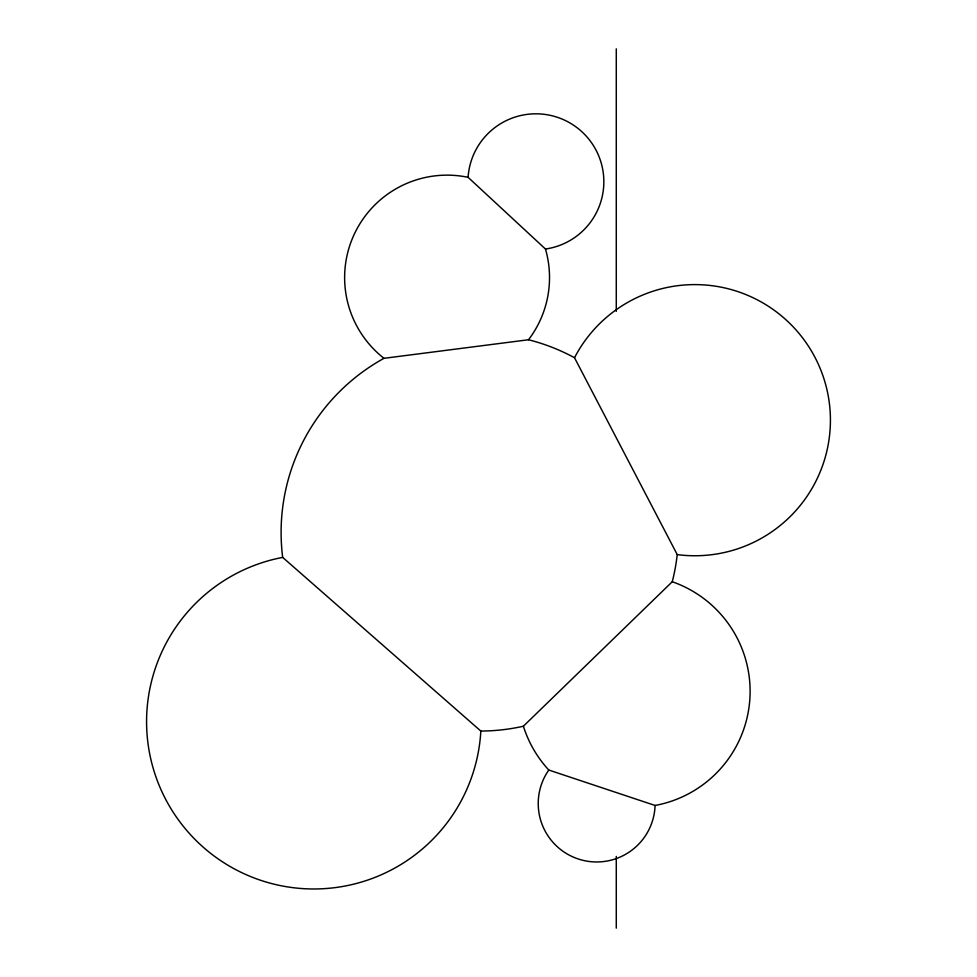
<?xml version="1.0" encoding="UTF-8"?>
<svg xmlns="http://www.w3.org/2000/svg" width="977" height="977" viewBox="0 0 977 977"><rect width="100%" height="100%" fill="white"/><g stroke="black" fill="none" stroke-linecap="round" stroke-linejoin="round"><path stroke-width="1.47" d="M523.403 726.204L672.261 581.742A198.685 198.685 0 0 0 677.232 554.606L574.513 357.729A198.685 198.685 0 0 0 528.508 339.752L383.985 358.315A198.685 198.685 0 0 0 282.683 557.391A167.262 167.262 0 0 0 147.515 739.455A167.262 167.262 0 0 0 318.038 888.923A167.262 167.262 0 0 0 480.831 731.065A198.685 198.685 0 0 0 523.391 726.229A116.055 116.055 0 0 0 548.781 770.035A58.437 58.437 0 0 0 578.189 858.966A58.437 58.437 0 0 0 655.078 805.463A116.055 116.055 0 0 0 672.261 581.742M548.781 770.035L655.078 805.463M282.683 557.391L480.818 731.052M545.459 249.025A67.95 67.95 0 0 0 603.664 176.837A67.95 67.95 0 0 0 535.652 113.808A67.95 67.95 0 0 0 468.093 177.325L545.459 249.025A102.451 102.451 0 0 1 528.508 339.752M616.279 48.85L616.279 311.419M616.279 856.402L616.279 928.15M383.985 358.315A102.451 102.451 0 0 1 468.093 177.325M574.513 357.729A135.571 135.571 0 0 1 742.935 293.418A135.571 135.571 0 0 1 826.322 453.255A135.571 135.571 0 0 1 677.232 554.606"/></g></svg>
